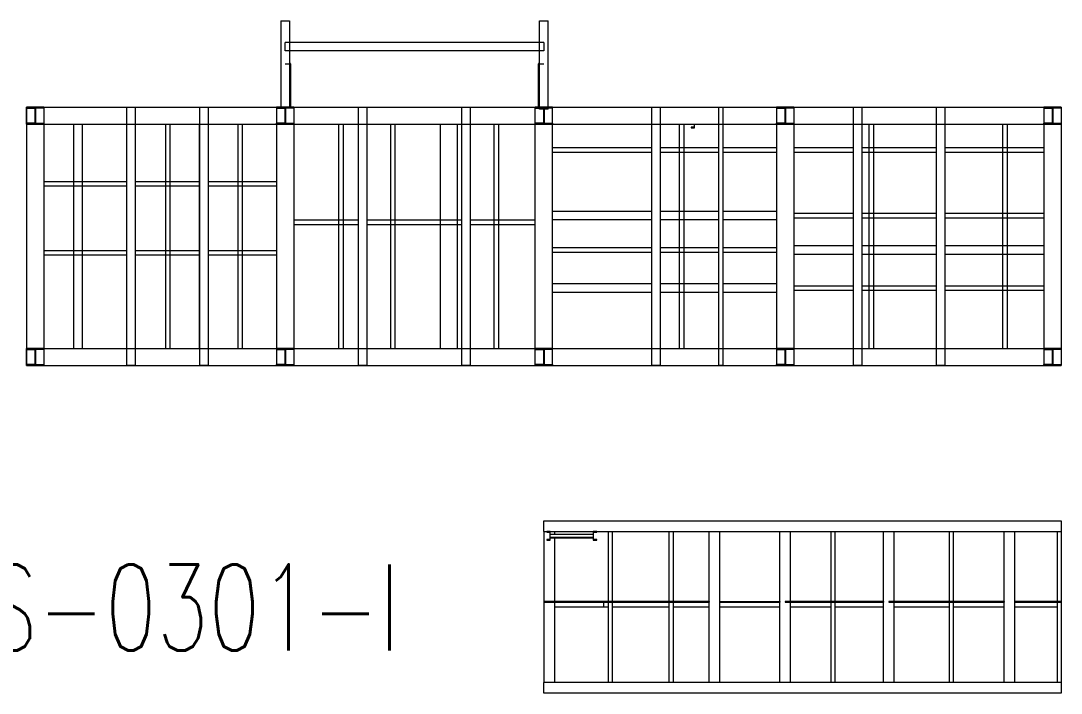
# Model space of a CAD drawing. Header units: inches. Extents: x -430764 to 624329, y 7374 to 217374.
# Drawn here: x -256661 to -244595, y 96528 to 104328 of the extents above; entities that cross this region are included whole.
import ezdxf
from ezdxf.enums import TextEntityAlignment as Align

# ---------------------------------------------------------------- set-up
doc = ezdxf.new("R2010")
doc.units = ezdxf.units.IN
doc.header["$MEASUREMENT"] = 0
doc.layers.add('CABLETRAYLAYOUT-EMBED 2_DWG$0$DwgTemplate', color=7, linetype='Continuous', lineweight=9)
doc.layers.add('Labels', color=7, linetype='Continuous', lineweight=5)
doc.styles.add('HZTXT', font='simplexs.shx', dxfattribs={"width": 0.7, "bigfont": 'hztxt.shx'})

msp = doc.modelspace()

# ---------------------------------------------------------------- linework, layer by layer
at = {"layer": 'CABLETRAYLAYOUT-EMBED 2_DWG$0$DwgTemplate', "color": 252, "linetype": 'Continuous'}
for p, q in [((-253645, 104328), (-253545, 104328)), ((-253645, 104328), (-253645, 103327)), ((-253545, 104328), (-253545, 103327)), ((-250645, 104328), (-250545, 104328)), ((-250645, 103302), (-250645, 104328)), ((-250545, 103302), (-250545, 104328)), ((-250595, 104078), (-253595, 104078)), ((-253595, 103978), (-253595, 104078)), ((-250595, 104078), (-250595, 103978)), ((-250595, 103978), (-253595, 103978)), ((-253595, 103828), (-253532, 103828)), ((-253532, 103832), (-253545, 103832)), ((-253532, 103828), (-253532, 103832)), ((-253532, 103828), (-253532, 103328)), ((-250645, 103832), (-250658, 103832)), ((-250658, 103832), (-250658, 103828)), ((-250658, 103328), (-250658, 103828)), ((-250658, 103828), (-250595, 103828)), ((-256595, 103328), (-256595, 100328)), ((-256595, 103328), (-256395, 103328)), ((-256595, 103128), (-256595, 103328)), ((-256595, 103328), (-244595, 103328)), ((-256595, 103328), (-256595, 103316)), ((-256395, 103328), (-256595, 103328)), ((-256595, 103316), (-256499, 103316)), ((-256499, 103316), (-256499, 103140)), ((-256395, 103316), (-256491, 103316)), ((-256491, 103316), (-256491, 103140)), ((-256395, 103328), (-256395, 100328)), ((-256395, 103316), (-256395, 103328)), ((-255430, 103328), (-255330, 103328)), ((-255430, 100328), (-255430, 103328)), ((-255330, 100328), (-255330, 103328)), ((-254585, 103328), (-254485, 103328)), ((-254585, 100328), (-254585, 103328)), ((-254485, 100328), (-254485, 103328)), ((-253695, 103328), (-253695, 103316)), ((-253495, 103328), (-253695, 103328)), ((-253695, 103328), (-253695, 100328)), ((-253695, 103328), (-253495, 103328)), ((-253695, 103316), (-253599, 103316)), ((-253545, 103327), (-253645, 103327)), ((-253599, 103316), (-253599, 103140)), ((-253495, 103316), (-253591, 103316)), ((-253591, 103316), (-253591, 103140)), ((-253532, 103328), (-253545, 103328)), ((-253495, 103316), (-253495, 103328)), ((-253495, 103328), (-253495, 100328)), ((-252745, 103328), (-252645, 103328)), ((-252745, 100328), (-252745, 103328)), ((-252645, 100328), (-252645, 103328)), ((-251545, 103328), (-251445, 103328)), ((-251545, 100328), (-251545, 103328)), ((-251445, 100328), (-251445, 103328)), ((-250495, 103328), (-250695, 103328)), ((-250695, 103328), (-250695, 103316)), ((-250695, 100328), (-250695, 103328)), ((-250695, 103328), (-250495, 103328)), ((-250695, 103316), (-250599, 103316)), ((-250545, 103302), (-250645, 103302)), ((-250599, 103316), (-250599, 103140)), ((-250495, 103316), (-250591, 103316)), ((-250591, 103316), (-250591, 103140)), ((-250495, 103316), (-250495, 103328)), ((-250495, 100328), (-250495, 103328)), ((-249345, 103328), (-249345, 100328)), ((-249345, 103328), (-249245, 103328)), ((-249245, 103328), (-249245, 100328)), ((-248571, 103328), (-248571, 100328)), ((-248571, 103328), (-248518, 103328)), ((-248518, 103328), (-248518, 100328)), ((-247895, 103328), (-247695, 103328)), ((-247895, 103328), (-247895, 100328)), ((-247695, 103328), (-247895, 103328)), ((-247895, 103328), (-247895, 103316)), ((-247895, 103316), (-247799, 103316)), ((-247799, 103316), (-247799, 103140)), ((-247791, 103316), (-247791, 103140)), ((-247695, 103316), (-247791, 103316)), ((-247695, 103328), (-247695, 100328)), ((-247695, 103316), (-247695, 103328)), ((-247005, 100328), (-247005, 103328)), ((-247005, 103328), (-246905, 103328)), ((-246905, 100328), (-246905, 103328)), ((-246045, 103328), (-246045, 100328)), ((-246045, 103328), (-245945, 103328)), ((-245945, 103328), (-245945, 100328)), ((-244795, 103328), (-244795, 100328)), ((-244795, 103328), (-244595, 103328)), ((-244595, 103328), (-244795, 103328)), ((-244795, 103328), (-244795, 103316)), ((-244795, 103316), (-244699, 103316)), ((-244699, 103316), (-244699, 103140)), ((-244691, 103316), (-244691, 103140)), ((-244595, 103316), (-244691, 103316)), ((-244595, 103328), (-244595, 103128)), ((-244595, 103328), (-244595, 100328)), ((-244595, 103316), (-244595, 103328)), ((-256595, 103128), (-256595, 103140)), ((-256499, 103140), (-256595, 103140)), ((-256595, 103128), (-244595, 103128)), ((-256395, 103128), (-256595, 103128)), ((-256491, 103140), (-256395, 103140)), ((-256395, 103140), (-256395, 103128)), ((-256045, 100528), (-256045, 103128)), ((-255945, 100528), (-255945, 103128)), ((-254981, 100528), (-254981, 103128)), ((-254928, 100528), (-254928, 103128)), ((-254590, 100528), (-254590, 103128)), ((-254141, 100528), (-254141, 103128)), ((-254088, 100528), (-254088, 103128)), ((-253695, 103128), (-253695, 103140)), ((-253599, 103140), (-253695, 103140)), ((-253495, 103128), (-253695, 103128)), ((-253591, 103140), (-253495, 103140)), ((-253495, 103140), (-253495, 103128)), ((-252971, 100528), (-252971, 103128)), ((-252918, 100528), (-252918, 103128)), ((-252371, 100528), (-252371, 103128)), ((-252318, 100528), (-252318, 103128)), ((-251795, 100528), (-251795, 103128)), ((-251595, 100528), (-251595, 103128)), ((-251171, 100528), (-251171, 103128)), ((-251118, 100528), (-251118, 103128)), ((-250599, 103140), (-250695, 103140)), ((-250695, 103128), (-250695, 103140)), ((-250495, 103128), (-250695, 103128)), ((-250591, 103140), (-250495, 103140)), ((-250495, 103140), (-250495, 103128)), ((-249021, 100528), (-249021, 103128)), ((-248968, 100528), (-248968, 103128)), ((-248850, 103095), (-248887, 103095)), ((-248887, 103095), (-248887, 103088)), ((-248887, 103088), (-248847, 103088)), ((-248850, 103128), (-248850, 103095)), ((-248847, 103128), (-248571, 103128)), ((-248847, 103088), (-248847, 103128)), ((-248518, 103128), (-247902, 103128)), ((-247902, 103128), (-247902, 103128)), ((-247895, 103128), (-247895, 103140)), ((-247799, 103140), (-247895, 103140)), ((-247695, 103128), (-247895, 103128)), ((-247791, 103140), (-247695, 103140)), ((-247695, 103140), (-247695, 103128)), ((-246821, 100528), (-246821, 103128)), ((-246768, 100528), (-246768, 103128)), ((-245271, 100528), (-245271, 103128)), ((-245218, 100528), (-245218, 103128)), ((-244699, 103140), (-244795, 103140)), ((-244795, 103128), (-244795, 103140)), ((-244595, 103128), (-244795, 103128)), ((-244691, 103140), (-244595, 103140)), ((-244595, 103140), (-244595, 103128)), ((-249345, 102855), (-250495, 102855)), ((-248571, 102855), (-249245, 102855)), ((-247895, 102855), (-248518, 102855)), ((-247005, 102855), (-247695, 102855)), ((-246045, 102855), (-246905, 102855)), ((-244795, 102855), (-245945, 102855)), ((-249345, 102802), (-250495, 102802)), ((-248571, 102802), (-249245, 102802)), ((-247895, 102802), (-248518, 102802)), ((-247005, 102802), (-247695, 102802)), ((-246045, 102802), (-246905, 102802)), ((-244795, 102802), (-245945, 102802)), ((-256395, 102465), (-255430, 102465)), ((-255330, 102465), (-254585, 102465)), ((-254485, 102465), (-253695, 102465)), ((-256395, 102412), (-255430, 102412)), ((-255330, 102412), (-254585, 102412)), ((-254485, 102412), (-253695, 102412)), ((-249345, 102118), (-250495, 102118)), ((-248571, 102118), (-249245, 102118)), ((-247895, 102118), (-248518, 102118)), ((-247695, 102095), (-247005, 102095)), ((-246905, 102095), (-246045, 102095)), ((-245945, 102095), (-244795, 102095)), ((-253495, 102020), (-252745, 102020)), ((-253495, 101967), (-252745, 101967)), ((-252645, 102020), (-251545, 102020)), ((-252645, 101967), (-251545, 101967)), ((-251445, 102020), (-250695, 102020)), ((-251445, 101967), (-250695, 101967)), ((-249345, 102018), (-250495, 102018)), ((-248571, 102018), (-249245, 102018)), ((-247895, 102018), (-248518, 102018)), ((-247695, 102042), (-247005, 102042)), ((-246905, 102042), (-246045, 102042)), ((-245945, 102042), (-244795, 102042)), ((-247005, 101718), (-247695, 101718)), ((-246045, 101718), (-246905, 101718)), ((-244795, 101718), (-245945, 101718)), ((-256395, 101665), (-255430, 101665)), ((-256395, 101612), (-255430, 101612)), ((-255330, 101665), (-254585, 101665)), ((-255330, 101612), (-254585, 101612)), ((-254485, 101665), (-253695, 101665)), ((-254485, 101612), (-253695, 101612)), ((-249345, 101695), (-250495, 101695)), ((-249345, 101642), (-250495, 101642)), ((-248571, 101695), (-249245, 101695)), ((-248571, 101642), (-249245, 101642)), ((-247895, 101695), (-248518, 101695)), ((-247895, 101642), (-248518, 101642)), ((-247005, 101618), (-247695, 101618)), ((-246045, 101618), (-246905, 101618)), ((-244795, 101618), (-245945, 101618)), ((-249345, 101278), (-250495, 101278)), ((-248571, 101278), (-249245, 101278)), ((-247895, 101278), (-248518, 101278)), ((-247695, 101255), (-247005, 101255)), ((-246905, 101255), (-246045, 101255)), ((-245945, 101255), (-244795, 101255)), ((-249345, 101178), (-250495, 101178)), ((-248571, 101178), (-249245, 101178)), ((-247895, 101178), (-248518, 101178)), ((-247695, 101202), (-247005, 101202)), ((-246905, 101202), (-246045, 101202)), ((-245945, 101202), (-244795, 101202)), ((-256595, 100528), (-244595, 100528)), ((-256595, 100328), (-256595, 100528)), ((-256595, 100528), (-256595, 100516)), ((-256395, 100528), (-256595, 100528)), ((-256595, 100516), (-256499, 100516)), ((-256499, 100516), (-256499, 100340)), ((-256491, 100516), (-256491, 100340)), ((-256395, 100516), (-256491, 100516)), ((-256395, 100516), (-256395, 100528)), ((-253495, 100528), (-253695, 100528)), ((-253695, 100528), (-253695, 100516)), ((-253695, 100516), (-253599, 100516)), ((-253599, 100516), (-253599, 100340)), ((-253591, 100516), (-253591, 100340)), ((-253495, 100516), (-253591, 100516)), ((-253495, 100516), (-253495, 100528)), ((-250695, 100528), (-250695, 100516)), ((-250495, 100528), (-250695, 100528)), ((-250695, 100516), (-250599, 100516)), ((-250599, 100516), (-250599, 100340)), ((-250591, 100516), (-250591, 100340)), ((-250495, 100516), (-250591, 100516)), ((-250495, 100516), (-250495, 100528)), ((-247895, 100528), (-247895, 100516)), ((-247695, 100528), (-247895, 100528)), ((-247895, 100516), (-247799, 100516)), ((-247799, 100516), (-247799, 100340)), ((-247695, 100516), (-247791, 100516)), ((-247791, 100516), (-247791, 100340)), ((-247695, 100516), (-247695, 100528)), ((-244795, 100528), (-244795, 100516)), ((-244595, 100528), (-244795, 100528)), ((-244795, 100516), (-244699, 100516)), ((-244699, 100516), (-244699, 100340)), ((-244595, 100516), (-244691, 100516)), ((-244691, 100516), (-244691, 100340)), ((-244595, 100528), (-244595, 100328)), ((-244595, 100516), (-244595, 100528)), ((-256499, 100340), (-256595, 100340)), ((-256595, 100328), (-256595, 100340)), ((-256395, 100328), (-256595, 100328)), ((-256595, 100328), (-244595, 100328)), ((-256395, 100328), (-256595, 100328)), ((-256491, 100340), (-256395, 100340)), ((-256395, 100340), (-256395, 100328)), ((-255330, 100328), (-255430, 100328)), ((-254485, 100328), (-254585, 100328)), ((-253695, 100328), (-253695, 100340)), ((-253599, 100340), (-253695, 100340)), ((-253495, 100328), (-253695, 100328)), ((-253495, 100328), (-253695, 100328)), ((-253591, 100340), (-253495, 100340)), ((-253495, 100340), (-253495, 100328)), ((-252645, 100328), (-252745, 100328)), ((-251445, 100328), (-251545, 100328)), ((-250695, 100328), (-250695, 100340)), ((-250599, 100340), (-250695, 100340)), ((-250495, 100328), (-250695, 100328)), ((-250495, 100328), (-250695, 100328)), ((-250591, 100340), (-250495, 100340)), ((-250495, 100340), (-250495, 100328)), ((-249245, 100328), (-249345, 100328)), ((-248518, 100328), (-248571, 100328)), ((-247799, 100340), (-247895, 100340)), ((-247895, 100328), (-247895, 100340)), ((-247695, 100328), (-247895, 100328)), ((-247695, 100328), (-247895, 100328)), ((-247791, 100340), (-247695, 100340)), ((-247695, 100340), (-247695, 100328)), ((-246905, 100328), (-247005, 100328)), ((-245945, 100328), (-246045, 100328)), ((-244795, 100328), (-244795, 100340)), ((-244699, 100340), (-244795, 100340)), ((-244595, 100328), (-244795, 100328)), ((-244595, 100328), (-244795, 100328)), ((-244691, 100340), (-244595, 100340)), ((-244595, 100340), (-244595, 100328)), ((-250595, 98404), (-250595, 98528)), ((-250595, 98528), (-244595, 98528)), ((-244595, 98528), (-244595, 98404)), ((-250595, 98404), (-250595, 96652)), ((-250595, 98404), (-250562, 98404)), ((-250595, 98404), (-250562, 98404)), ((-250562, 98405), (-250562, 98398)), ((-250522, 98405), (-250562, 98405)), ((-250562, 98398), (-250525, 98398)), ((-250525, 98398), (-250525, 98311)), ((-250522, 98304), (-250522, 98405)), ((-250522, 98404), (-250471, 98404)), ((-250522, 98404), (-250022, 98404)), ((-250522, 98375), (-250022, 98375)), ((-250471, 98404), (-250471, 98375)), ((-249982, 98405), (-250022, 98405)), ((-250022, 98405), (-250022, 98304)), ((-250019, 98398), (-249982, 98398)), ((-250019, 98311), (-250019, 98398)), ((-249982, 98398), (-249982, 98405)), ((-249982, 98404), (-244595, 98404)), ((-249845, 96652), (-249845, 98404)), ((-249845, 98404), (-249797, 98404)), ((-249797, 96652), (-249797, 98404)), ((-249145, 98404), (-249145, 96652)), ((-249145, 98404), (-249097, 98404)), ((-249097, 98404), (-249097, 96652)), ((-248677, 98404), (-248553, 98404)), ((-248677, 96652), (-248677, 98404)), ((-248553, 96652), (-248553, 98404)), ((-247857, 98404), (-247733, 98404)), ((-247857, 96652), (-247857, 98404)), ((-247733, 96652), (-247733, 98404)), ((-247263, 98404), (-247215, 98404)), ((-247263, 96652), (-247263, 98404)), ((-247215, 96652), (-247215, 98404)), ((-246657, 98404), (-246533, 98404)), ((-246657, 96652), (-246657, 98404)), ((-246533, 96652), (-246533, 98404)), ((-245895, 98404), (-245847, 98404)), ((-245895, 98404), (-245895, 96652)), ((-245847, 98404), (-245847, 96652)), ((-245257, 96652), (-245257, 98404)), ((-245257, 98404), (-245133, 98404)), ((-245133, 96652), (-245133, 98404)), ((-244643, 98404), (-244643, 96652)), ((-244643, 98404), (-244595, 98404)), ((-244595, 98404), (-244595, 96652)), ((-250525, 98311), (-250562, 98311)), ((-250562, 98311), (-250562, 98304)), ((-250562, 98304), (-250522, 98304)), ((-250022, 98335), (-250522, 98335)), ((-250022, 98325), (-250522, 98325)), ((-250471, 98325), (-250471, 96652)), ((-250022, 98304), (-249982, 98304)), ((-249982, 98311), (-250019, 98311)), ((-249982, 98304), (-249982, 98311)), ((-250595, 97591), (-250595, 97585)), ((-248677, 97591), (-250595, 97591)), ((-250595, 97585), (-248677, 97585)), ((-249845, 97528), (-250471, 97528)), ((-249845, 97591), (-249904, 97591)), ((-249904, 97591), (-249904, 97585)), ((-249904, 97585), (-249904, 97528)), ((-249904, 97585), (-249845, 97585)), ((-249845, 97528), (-249904, 97528)), ((-249845, 97591), (-249845, 97585)), ((-249145, 97528), (-249797, 97528)), ((-248677, 97528), (-249097, 97528)), ((-248677, 97591), (-248677, 97585)), ((-248553, 97591), (-247857, 97591)), ((-248553, 97585), (-248553, 97591)), ((-248553, 97585), (-247857, 97585)), ((-247857, 97528), (-248553, 97528)), ((-247857, 97591), (-247857, 97585)), ((-246657, 97591), (-247795, 97591)), ((-247795, 97591), (-247795, 97585)), ((-247795, 97585), (-246657, 97585)), ((-247263, 97528), (-247733, 97528)), ((-246657, 97528), (-247215, 97528)), ((-246657, 97591), (-246657, 97585)), ((-245257, 97591), (-246595, 97591)), ((-246595, 97591), (-246595, 97585)), ((-246595, 97585), (-245257, 97585)), ((-245895, 97528), (-246533, 97528)), ((-245257, 97528), (-245847, 97528)), ((-245257, 97591), (-245257, 97585)), ((-245133, 97585), (-245133, 97591)), ((-244595, 97591), (-245133, 97591)), ((-245133, 97585), (-244595, 97585)), ((-244643, 97528), (-245133, 97528)), ((-244595, 97585), (-244595, 97591)), ((-250471, 96652), (-250595, 96652)), ((-244595, 96652), (-250595, 96652)), ((-250595, 96528), (-250595, 96652)), ((-249797, 96652), (-249845, 96652)), ((-249097, 96652), (-249145, 96652)), ((-248553, 96652), (-248677, 96652)), ((-247733, 96652), (-247857, 96652)), ((-247215, 96652), (-247263, 96652)), ((-246533, 96652), (-246657, 96652)), ((-245847, 96652), (-245895, 96652)), ((-245133, 96652), (-245257, 96652)), ((-244595, 96652), (-244643, 96652)), ((-244595, 96652), (-244595, 96528)), ((-244595, 96528), (-250595, 96528))]:
    msp.add_line(p, q, dxfattribs=at)

# ---------------------------------------------------------------- texts
at = {"layer": 'Labels', "style": 'HZTXT', "width": 0.7}
msp.add_text('S-0301-I', height=1000, dxfattribs=at).set_placement((-254665, 97522), align=Align.MIDDLE_CENTER)

doc.saveas('drawing.dxf')
